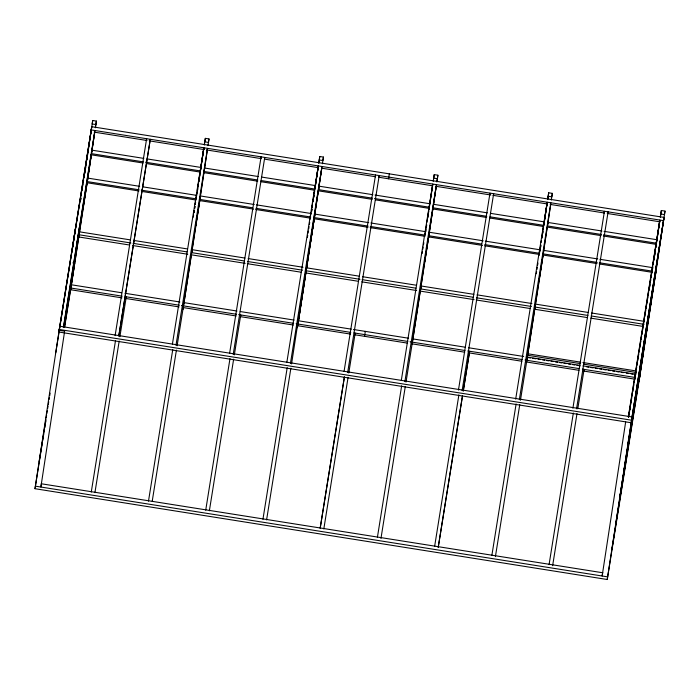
<?xml version="1.0" encoding="UTF-8"?>
<svg xmlns="http://www.w3.org/2000/svg" width="700" height="700" viewBox="0 0 700 700"><rect width="100%" height="100%" fill="white"/><g stroke="black" fill="none" stroke-linecap="round" stroke-linejoin="round"><path stroke-width="1.05" d="M84.796 173.399L85.111 171.255M85.435 169.102L85.803 166.854M86.074 164.806L86.45 162.54M86.774 160.388L92.715 120.496L96.381 121.082L95.41 127.549M94.701 132.072L87.15 182.761L138.924 190.969M95.34 127.776L96.381 121.082M87.701 179.287L91.394 154.499M91.875 151.261L94.771 131.862M197.409 191.249L197.785 189.018M198.056 186.952L198.424 184.704M198.852 181.58L199.229 179.314M199.491 177.284L199.867 175M200.139 172.987L203.822 148.269M204.295 145.049L205.336 138.355L208.994 138.933L207.961 145.626M207.393 149.713L199.763 200.611L253.549 209.143M311.544 211.54L311.859 209.396M312.183 207.244L312.506 205.1M312.988 201.871L313.303 199.727M313.626 197.575L313.941 195.423M314.265 193.279L314.589 191.126M314.904 188.982L318.106 167.492M318.754 163.188L319.786 156.494L323.444 157.071L322.411 163.774M311.588 211.47L311.911 209.317M312.235 207.156L312.55 205.004M313.679 197.461L314.002 195.3M314.317 193.148L314.641 190.986M315.604 184.52L318.176 167.274M318.824 162.96L319.786 156.494M321.842 167.851L314.213 218.759L367.999 227.281M425.67 231.831L425.994 229.688M426.309 227.535L426.685 225.304M427.752 217.866L428.129 215.6M428.391 213.57L428.767 211.286M429.039 209.274L432.626 185.412M433.204 181.335L434.236 174.633L437.894 175.219L436.931 181.685M436.223 186.209L428.662 236.898L482.449 245.429M436.861 181.912L437.894 175.219M481.548 244.09L428.838 235.734L433.239 206.474M486.789 216.317L433.002 207.795L436.293 185.999M539.805 252.123L540.12 249.979M540.444 247.826L540.759 245.682M541.887 238.157L542.202 236.005M542.526 233.861L542.841 231.709M543.165 229.565L543.489 227.412M490.009 216.834L543.795 225.356L547.006 203.77M547.654 199.474L548.686 192.78L552.344 193.357L551.311 200.051M540.488 247.756L540.811 245.595M542.579 233.739L542.903 231.586M543.218 229.434L543.541 227.273M544.504 220.806L547.076 203.56M547.724 199.246L548.686 192.78M550.742 204.138L543.086 255.036L597.03 263.585M653.896 260.199L654.22 258.046M654.535 255.894L654.859 253.75M655.174 251.598L655.497 249.445M655.821 247.301L659.663 221.515M660.301 217.21L661.334 210.516L665 211.102L655.795 272.598M654.587 255.789L654.911 253.636M655.235 251.484L655.55 249.322M655.874 247.17L656.197 245.009M657.16 238.543L659.733 221.296M660.371 216.982L661.334 210.516M35 488.705L59.797 326.235L632.048 416.946L607.241 579.504L35 488.705L40.959 451.404M71.855 252.07L75.259 229.775M72.538 247.765L75.775 226.537M80.517 200.384L80.85 198.231M81.97 190.732L82.32 188.562M82.626 186.428L82.976 184.258M83.282 182.131L83.632 179.961M83.93 177.835L86.424 161.691M86.721 159.565L91.761 126.683L664.011 217.394L639.214 379.855M75.521 252.648L79.441 227.115M70.63 289.73L94.902 130.506L63.367 327.434M146.37 140.403L146.633 138.705L115.106 335.632M126.018 298.506L126.28 296.809L119.884 336.717M193.279 217.175L193.602 215.031M194.259 210.735L193.935 212.879L194.285 210.709M196.061 198.914L196.385 196.761L196.088 198.888M197.041 192.465L196.718 194.609L197.076 192.439M197.697 188.16L197.374 190.312L198.38 183.846M198.03 186.016L203.857 147.779L172.41 344.085M198.713 181.694L203.787 148.383M183.242 307.58L207.524 148.356L175.989 345.284M260.82 158.55L261.082 156.844L229.635 353.159M264.486 159.127L264.749 157.43L233.214 354.358M307.396 237.466L307.729 235.322M308.053 233.17L308.411 231M308.709 228.874L309.067 226.704M309.365 224.578L309.724 222.407M310.188 219.205L310.511 217.053M310.835 214.9L311.194 212.73M311.491 210.604L312.506 204.138M312.804 202.002L318.308 165.918L286.86 362.233M321.738 168.175L291.559 363.93M375.27 176.689L375.533 174.991L344.085 371.297M354.918 334.793L355.18 333.095L348.784 373.004M378.936 177.266L379.199 175.569L347.664 372.505M364.534 336.315L365.312 331.371M388.553 178.789L389.331 173.854M422.179 253.461L422.502 251.318M422.835 249.165L423.185 246.995M423.491 244.869L423.841 242.699M424.961 235.191L425.32 233.021M425.618 230.895L426.632 224.429M426.93 222.294L432.757 184.065L401.31 380.371M412.142 343.866L436.424 184.643L404.889 381.57M428.566 237.562L428.82 235.865L424.672 261.861M489.72 194.827L489.983 193.13L458.456 390.066M493.386 195.414L493.649 193.716L462.114 390.644M536.296 273.752L536.629 271.609M536.952 269.456L537.311 267.286M537.609 265.16L537.968 262.99M539.087 255.483L539.411 253.339M539.744 251.186L540.75 244.72M541.048 242.585L541.406 240.415M541.704 238.289L547.207 202.204L515.681 399.131M526.593 362.005L550.874 202.781L519.339 399.717M604.17 212.975L604.433 211.278L572.906 408.205M583.817 371.079L584.08 369.381L577.771 408.826M607.836 213.553L608.099 211.855L576.564 408.783M625.669 421.855L602.149 575.995L602.665 572.749M649.635 287.175L649.968 285.023M650.396 281.934L650.72 279.781M651.044 277.637L651.411 275.371M651.7 273.341L652.094 271.058M652.356 269.036L652.75 266.752M653.012 264.74L659.829 220.054L628.294 416.99M655.664 273.446L655.926 271.749M70.341 291.716L70.674 289.555M71.304 285.565L87.203 182.508M182.954 309.575L183.286 307.414M183.96 303.091L199.824 200.366M297.404 327.714L297.736 325.553M298.41 321.23L314.248 218.575L306.486 268.957M298.541 320.486L305.996 272.178M412.86 339.369L428.724 236.644M588.394 312.498L535.535 304.124L535.062 307.055L534.721 309.251L587.589 317.625M527.275 357.84L543.174 254.791M638.96 381.736L656.32 269.308L651.779 297.736M91.761 126.683L59.141 330.33L64.636 331.205L40.88 487.025L41.405 483.779M59.404 328.781L58.887 332.027L631.137 422.739L631.654 419.493M59.535 327.933L91.499 128.38M92.715 120.496L92.164 123.97L95.821 124.556M55.746 352.774L87.579 153.912M80.596 200.165L80.938 198.048M39.174 461.466L45.911 419.405M46.13 417.935L46.602 415.091M46.821 413.621L47.294 410.777M47.644 408.616L48.029 406.07M48.335 404.303L48.72 401.756M49.07 399.595L49.411 397.442M49.718 395.675L50.102 393.129M41.221 449.864L42.429 442.312M42.691 440.615L43.811 433.685M44.074 431.988L44.502 429.371M44.765 427.674L45.194 425.058M45.544 422.896L45.885 420.744M63.56 327.469L91.245 154.499M83.151 207.725L87.876 178.124L139.659 186.331M64.435 327.224L74.672 263.191L72.844 262.902M64.575 327.477L71.409 284.786M91.263 492.082L115.535 340.454M118.851 335.598L150.299 139.282L118.764 336.219M94.92 492.66L119.192 341.031M205.336 138.355L204.776 141.829L208.442 142.406L208.994 138.933M148.487 501.156L172.76 349.527M204.067 171.806L204.654 168.035L258.44 176.566M195.773 225.575L200.498 195.982L254.275 204.505M152.232 501.113L176.418 350.105M177.109 345.791L184.021 302.636M205.713 510.221L229.985 358.592M209.37 510.808L233.642 359.179M234.334 354.865L240.73 314.956L240.468 316.654L293.379 325.036M315.306 186.471L314.895 189.07L261.109 180.548M262.938 519.295L287.21 367.666M290.439 363.431L321.974 166.495L297.692 325.719L350.516 334.092M323.444 157.071L322.892 160.545L319.226 159.968M310.485 242.016L314.37 217.726M314.51 216.93L314.773 215.285M310.223 243.714L314.116 219.424M266.595 519.872L290.868 368.252M320.241 527.747L344.435 376.74M320.162 528.369L344.348 377.361M323.82 528.946L348.092 377.317M434.236 174.633L433.676 178.106L437.342 178.692M377.387 537.442L401.66 385.814M420.621 289.152L420.306 291.113L474.084 299.635M380.957 538.475L405.317 386.391M406.009 382.078L412.921 338.922M434.613 546.508L458.885 394.879M438.183 547.549L462.543 395.465M463.234 391.151L469.63 351.234L463.321 390.688M438.27 547.094L462.464 396.078M543.795 225.356L544.206 222.749M491.838 555.581L516.11 403.953M552.344 193.357L551.793 196.831L548.126 196.254M539.122 280L543.812 250.399L597.756 258.947M495.407 556.622L519.767 404.53M520.459 400.216L527.564 355.985M549.062 564.655L573.335 413.026M552.633 565.688L576.992 413.604M628.486 417.016L656.04 244.895M656.521 242.331L656.941 239.733L604.074 231.35M628.67 417.043L630.394 406.262M630.656 404.723L631.085 401.949M631.347 400.409L631.776 397.635M632.039 396.095L632.468 393.312M632.73 391.781L633.159 388.999M633.509 386.846L633.85 384.685M634.2 382.533L636.011 371.289M636.274 369.582L636.702 366.966M636.965 365.269L637.394 362.652M637.656 360.955L638.085 358.339M638.347 356.641L638.776 354.025M639.126 351.873L639.468 349.711M639.73 348.014L640.159 345.398M640.421 343.7L640.85 341.084M641.113 339.386L641.629 336.149M641.891 334.609L642.32 331.835M642.574 330.295L643.011 327.521M643.265 325.981L644.394 318.894M644.735 316.733L645.085 314.58M645.339 313.04L645.776 310.257M646.03 308.726L646.468 305.944M646.721 304.412L647.159 301.63M647.5 299.477L647.938 296.861M648.191 295.164L648.629 292.547M648.883 290.85L650.011 283.92M650.265 282.214L650.694 279.598M650.956 277.9L651.385 275.284M651.648 273.586L651.997 271.434M630.07 409.684L630.411 407.531M634.988 378.866L635.337 376.705M635.679 374.553L636.029 372.391M652.496 269.412L652.776 267.671L599.909 259.297M664.011 217.394L631.523 420.192L59.272 329.481M631.785 418.644L663.784 218.977M665 211.102L664.449 214.567L660.782 213.99M627.996 443.485L659.697 245.473M623.954 470.024L655.655 272.011M620.165 494.856L651.613 298.55M619.911 496.562L651.35 300.248M615.86 523.093L647.561 325.089M611.817 549.631L643.519 351.627M607.241 579.504L640.028 374.806M91.236 129.929L663.486 220.631M94.211 132.134L147.044 140.508M149.196 140.849L204.181 149.564M206.343 149.914L261.328 158.629M264.565 159.136L318.474 167.685M321.703 168.192L375.611 176.741M378.849 177.258L432.714 185.798M435.942 186.305L490.884 195.011M493.036 195.352L546.892 203.893M550.13 204.409L603.986 212.94M607.215 213.456L659.995 221.821M143.824 158.393L92.041 150.185L91.481 153.659L143.264 161.866M147.053 158.909L200.996 167.457L200.445 170.931L145.425 162.207M261.669 177.074L315.446 185.596M372.89 194.705L319.104 186.183L318.553 189.656L372.339 198.179M375.043 195.046L429.896 203.744M433.562 204.321L487.34 212.844M490.569 213.36L544.346 221.883M601.921 231.009L547.977 222.46L547.426 225.934L601.37 234.483M204.102 171.509L257.88 180.031M374.483 198.52L429.345 207.218M603.523 234.824L656.381 243.206M91.315 154.822L143.089 163.03M146.326 163.546L200.27 172.095M203.928 172.673L257.714 181.204M260.934 181.711L314.72 190.234M318.377 190.82L372.164 199.343M375.384 199.85L429.17 208.381M432.828 208.959L486.614 217.481M489.834 217.998L543.62 226.52M547.251 227.098L601.195 235.646M603.347 235.987L656.206 244.37M142.896 186.847L196.831 195.396M256.428 204.846L311.281 213.544M368.725 222.644L314.947 214.121L314.387 217.595L368.174 226.118M370.877 222.985L425.731 231.682M429.398 232.26L483.175 240.791M485.327 241.132L540.181 249.821M87.316 181.597L139.099 189.805M141.26 190.146L196.28 198.87M199.938 199.447L252.648 207.804M255.868 208.32L310.73 217.009M370.317 226.459L425.18 235.156M484.767 244.598L539.63 253.295M543.261 253.873L597.205 262.421M599.358 262.762L652.216 271.145M142.161 191.485L196.105 200.034M255.701 209.484L310.555 218.181M370.151 227.623L425.005 236.32M484.601 245.77L539.455 254.459M599.183 263.926L652.041 272.309M130.296 239.881L79.59 231.849L79.118 234.78L130.9 242.987M133.534 240.398L187.469 248.946M244.921 258.055L192.211 249.699L191.739 252.639L244.449 260.986M248.141 258.562L303.004 267.26M359.371 276.194L306.661 267.846L306.189 270.777L359.966 279.3M362.591 276.71L416.377 285.233M473.821 294.341L421.111 285.985L420.639 288.916L473.349 297.273M477.041 294.849L531.904 303.546M591.631 313.014L644.49 321.396M133.061 243.338L186.996 251.886M247.669 261.502L302.531 270.2M362.119 279.641L415.905 288.172M476.569 297.789L531.431 306.477M535.062 307.055L587.921 315.438M591.159 315.954L644.017 324.328M78.785 236.976L129.482 245.009M132.72 245.525L187.74 254.249M191.406 254.826L245.184 263.349M247.336 263.69L301.114 272.213M305.856 272.965L358.558 281.321M361.786 281.838L416.64 290.526M476.236 299.976L530.014 308.499M590.817 318.141L642.6 326.349M580.764 362.18L527.896 353.797L527.66 355.267L580.528 363.641M582.916 362.521L635.775 370.895M583.756 364.158L635.539 372.365M70.98 284.716L121.651 292.749M124.889 293.265L179.874 301.98M184.179 302.662L237.011 311.036M240.249 311.553L294.158 320.092M297.386 320.609L351.295 329.149M353.456 329.499L408.398 338.205M412.711 338.887L465.491 347.252M468.72 347.769L523.661 356.475M526.89 356.991L579.67 365.356M582.899 365.864L635.688 374.229M528.404 357.63L530.565 357.971M532.718 358.312L535.955 358.82M538.116 359.161L540.269 359.511M542.43 359.852L544.582 360.194M546.744 360.535L548.905 360.876M551.058 361.217L553.219 361.559M555.371 361.9L557.532 362.241M559.685 362.582L561.846 362.924M564.008 363.274L566.16 363.615M568.321 363.956L570.474 364.297M572.635 364.639L574.796 364.98M576.949 365.321L580.186 365.838M586.661 366.861L588.814 367.203M590.975 367.544L593.128 367.885M595.289 368.226L597.45 368.567M599.602 368.909L601.764 369.259M603.916 369.6L606.077 369.941M608.23 370.283L610.391 370.624M612.553 370.965L614.705 371.306M616.866 371.648L619.019 371.989M621.18 372.33L623.341 372.671M626.57 373.188L628.731 373.529M630.892 373.87L633.045 374.211M70.455 287.963L122.211 296.17M125.44 296.678L179.349 305.226M181.51 305.567L236.495 314.283M238.648 314.624L293.632 323.339M296.126 323.733L350.779 332.395M354.007 332.911L407.881 341.451M410.034 341.793L464.966 350.499M467.801 350.945L522.06 359.546M525.026 360.019L579.154 368.602M582.383 369.11L635.163 377.475M70.201 289.66L121.949 297.868M125.186 298.375L179.095 306.924M183.4 307.606L236.233 315.98M354.83 334.784L407.619 343.149M411.933 343.831L464.713 352.196M469.017 352.879L521.798 361.244M526.111 361.926L578.891 370.3M583.205 370.983L634.909 379.172M41.309 483.77L602.761 572.766M35.385 486.159L607.635 576.87M194.915 206.43L194.591 208.582L194.941 206.412M195.571 202.134L195.239 204.286L195.597 202.116"/></g></svg>
